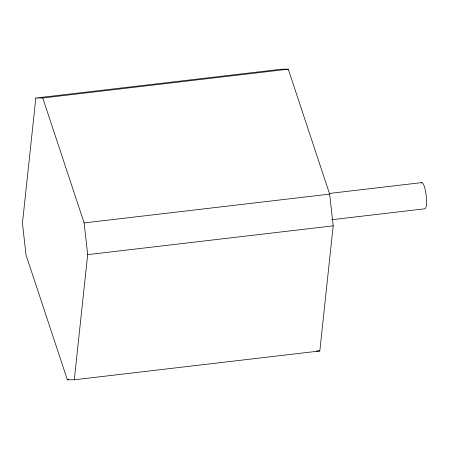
<?xml version="1.0" encoding="UTF-8"?>
<svg xmlns="http://www.w3.org/2000/svg" width="449" height="449" viewBox="0 0 449 449"><rect width="100%" height="100%" fill="white"/><g stroke="black" fill="none" stroke-linecap="round" stroke-linejoin="round"><path stroke-width="0.67" d="M35.825 98.028L22.45 223.164L25.997 254.875L67.367 379.803L74.309 379.775L319.817 350.972L333.192 225.836L329.645 194.125L288.275 69.197L281.338 69.225L35.825 98.028L42.762 98L288.275 69.197M74.309 379.775L87.678 254.639L84.131 222.929L42.762 98M329.482 193.435L421.869 182.597M84.131 222.929L329.645 194.125M331.721 219.718L424.799 208.802A13.184 2.851 83.3 0 0 425.983 193.979A13.184 2.851 83.3 0 0 421.173 183.046M87.678 254.639L333.192 225.836M67.367 379.803L68.759 379.641M316.349 350.989L319.817 350.972"/></g></svg>
